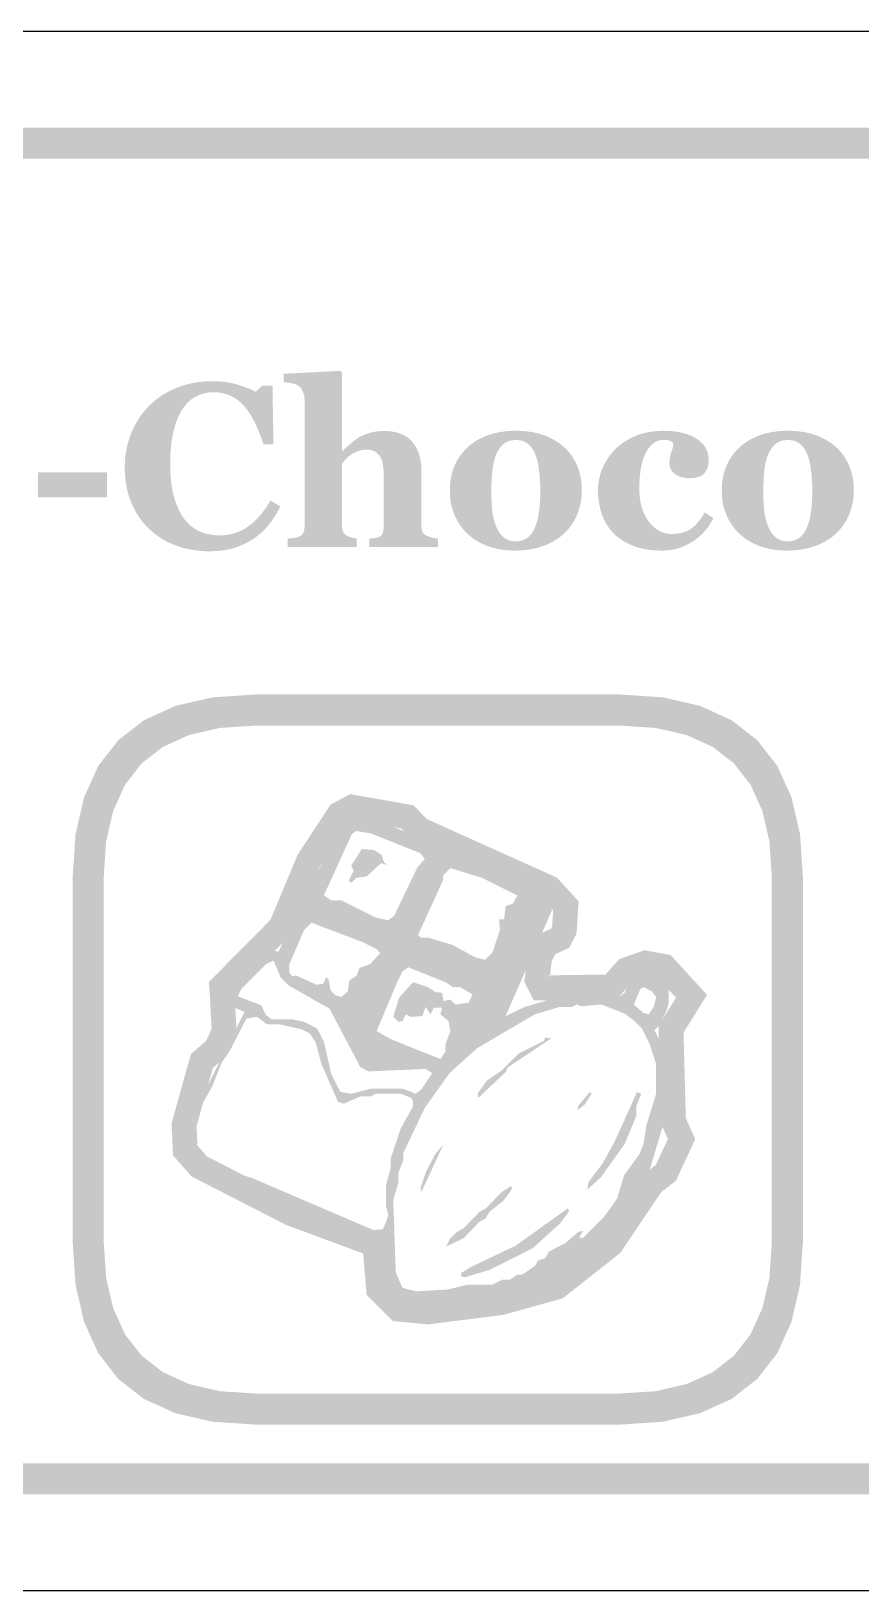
# Model space of a CAD drawing. Header units: millimetres. Extents: x 6 to 294, y 109 to 451.
# Drawn here: x 236.77 to 247.45, y 316.86 to 336.94 of the extents above; entities that cross this region are included whole.
import ezdxf

# ---------------------------------------------------------------- set-up
doc = ezdxf.new("R2010")
doc.units = ezdxf.units.MM
doc.layers.add('CUT', color=1, linetype='Continuous')
doc.layers.add('RASTER', color=7, linetype='Continuous')

msp = doc.modelspace()

# ---------------------------------------------------------------- hatches: boundary and pattern name
at = {"layer": 'RASTER'}
h = msp.add_hatch(color=7, dxfattribs=at)
h.paths.add_polyline_path([(211.2, 333.501), (211.234, 334.016), (211.337, 334.463), (211.509, 334.841), (211.75, 335.151), (212.059, 335.391), (212.438, 335.563), (212.884, 335.666), (213.4, 335.701), (270.6, 335.701), (271.116, 335.666), (271.563, 335.563), (271.941, 335.391), (272.25, 335.151), (272.491, 334.841), (272.663, 334.463), (272.766, 334.016), (272.8, 333.501), (272.8, 320.301), (272.766, 319.785), (272.662, 319.338), (272.491, 318.96), (272.25, 318.651), (271.941, 318.41), (271.563, 318.238), (271.116, 318.135), (270.6, 318.101), (213.4, 318.101), (212.884, 318.135), (212.438, 318.238), (212.059, 318.41), (211.75, 318.651), (211.509, 318.96), (211.337, 319.338), (211.234, 319.785), (211.2, 320.301)])
h.paths.add_polyline_path([(211.6, 333.501), (211.6, 320.301), (211.628, 319.879), (211.712, 319.513), (211.853, 319.204), (212.05, 318.951), (212.303, 318.754), (212.613, 318.613), (212.978, 318.529), (213.4, 318.501), (270.6, 318.501), (271.022, 318.529), (271.388, 318.613), (271.697, 318.754), (271.95, 318.951), (272.147, 319.204), (272.287, 319.513), (272.372, 319.879), (272.4, 320.301), (272.4, 333.501), (272.372, 333.923), (272.287, 334.288), (272.147, 334.598), (271.95, 334.851), (271.697, 335.048), (271.388, 335.188), (271.022, 335.273), (270.6, 335.301), (213.4, 335.301), (212.978, 335.273), (212.613, 335.188), (212.303, 335.048), (212.05, 334.851), (211.853, 334.598), (211.712, 334.288), (211.628, 333.923), (211.6, 333.501)], flags=0)
for points in [[(242.001, 330.301), (241.12, 330.301), (241.12, 330.408), (241.127, 330.408), (241.135, 330.409), (241.143, 330.41), (241.151, 330.411), (241.16, 330.412), (241.169, 330.413), (241.179, 330.414), (241.188, 330.415), (241.198, 330.416), (241.207, 330.418), (241.215, 330.419), (241.223, 330.421), (241.23, 330.423), (241.236, 330.425), (241.242, 330.427), (241.247, 330.43), (241.254, 330.434), (241.261, 330.439), (241.268, 330.444), (241.273, 330.449), (241.278, 330.456), (241.283, 330.462), (241.287, 330.469), (241.29, 330.477), (241.293, 330.485), (241.296, 330.494), (241.298, 330.504), (241.3, 330.515), (241.301, 330.526), (241.302, 330.539), (241.303, 330.553), (241.303, 330.567), (241.303, 331.253), (241.302, 331.289), (241.299, 331.324), (241.295, 331.355), (241.289, 331.385), (241.281, 331.412), (241.271, 331.436), (241.26, 331.459), (241.246, 331.479), (241.231, 331.496), (241.215, 331.511), (241.197, 331.524), (241.178, 331.535), (241.157, 331.543), (241.135, 331.549), (241.111, 331.552), (241.086, 331.553), (241.071, 331.553), (241.057, 331.552), (241.043, 331.551), (241.029, 331.549), (241.016, 331.546), (241.003, 331.543), (240.99, 331.54), (240.977, 331.536), (240.964, 331.531), (240.952, 331.526), (240.939, 331.52), (240.927, 331.514), (240.914, 331.507), (240.902, 331.5), (240.89, 331.493), (240.878, 331.484), (240.868, 331.477), (240.858, 331.47), (240.848, 331.462), (240.84, 331.455), (240.831, 331.447), (240.824, 331.44), (240.816, 331.432), (240.81, 331.424), (240.804, 331.417), (240.798, 331.409), (240.792, 331.402), (240.786, 331.395), (240.781, 331.389), (240.776, 331.382), (240.771, 331.376), (240.767, 331.37), (240.767, 330.584), (240.767, 330.57), (240.767, 330.558), (240.768, 330.546), (240.77, 330.535), (240.772, 330.525), (240.774, 330.515), (240.777, 330.506), (240.78, 330.498), (240.783, 330.49), (240.788, 330.483), (240.793, 330.476), (240.799, 330.469), (240.805, 330.463), (240.813, 330.457), (240.821, 330.451), (240.83, 330.446), (240.835, 330.443), (240.841, 330.439), (240.848, 330.436), (240.855, 330.433), (240.862, 330.43), (240.87, 330.428), (240.879, 330.425), (240.887, 330.422), (240.896, 330.42), (240.905, 330.418), (240.914, 330.416), (240.923, 330.414), (240.931, 330.412), (240.94, 330.41), (240.949, 330.409), (240.957, 330.408), (240.957, 330.301), (240.066, 330.301), (240.066, 330.408), (240.076, 330.408), (240.085, 330.409), (240.095, 330.41), (240.104, 330.411), (240.113, 330.412), (240.122, 330.413), (240.131, 330.414), (240.14, 330.415), (240.149, 330.416), (240.158, 330.418), (240.166, 330.419), (240.174, 330.421), (240.182, 330.423), (240.19, 330.425), (240.197, 330.427), (240.204, 330.43), (240.215, 330.434), (240.226, 330.439), (240.235, 330.445), (240.243, 330.451), (240.251, 330.458), (240.258, 330.465), (240.263, 330.472), (240.268, 330.48), (240.272, 330.489), (240.275, 330.498), (240.278, 330.508), (240.28, 330.519), (240.282, 330.53), (240.284, 330.542), (240.284, 330.554), (240.285, 330.567), (240.285, 332.201), (240.284, 332.213), (240.283, 332.225), (240.282, 332.237), (240.279, 332.249), (240.276, 332.262), (240.272, 332.274), (240.268, 332.287), (240.263, 332.3), (240.257, 332.313), (240.251, 332.325), (240.244, 332.336), (240.236, 332.346), (240.228, 332.356), (240.22, 332.365), (240.211, 332.372), (240.201, 332.379), (240.193, 332.384), (240.185, 332.388), (240.175, 332.393), (240.165, 332.396), (240.154, 332.4), (240.142, 332.403), (240.13, 332.407), (240.116, 332.409), (240.102, 332.412), (240.089, 332.414), (240.076, 332.417), (240.063, 332.418), (240.051, 332.42), (240.039, 332.421), (240.028, 332.422), (240.017, 332.423), (240.017, 332.53), (240.745, 332.568), (240.767, 332.545), (240.767, 331.537), (240.772, 331.537), (240.786, 331.549), (240.8, 331.561), (240.813, 331.573), (240.825, 331.585), (240.838, 331.596), (240.85, 331.606), (240.861, 331.617), (240.873, 331.627), (240.884, 331.637), (240.896, 331.647), (240.909, 331.658), (240.922, 331.668), (240.936, 331.678), (240.951, 331.688), (240.966, 331.698), (240.982, 331.709), (240.996, 331.717), (241.011, 331.725), (241.027, 331.733), (241.044, 331.741), (241.063, 331.748), (241.082, 331.755), (241.102, 331.762), (241.123, 331.769), (241.145, 331.774), (241.168, 331.779), (241.191, 331.784), (241.214, 331.787), (241.238, 331.79), (241.262, 331.792), (241.286, 331.793), (241.312, 331.793), (241.369, 331.791), (241.423, 331.785), (241.473, 331.774), (241.519, 331.759), (241.562, 331.74), (241.601, 331.717), (241.637, 331.689), (241.668, 331.657), (241.696, 331.622), (241.72, 331.584), (241.741, 331.543), (241.758, 331.499), (241.771, 331.453), (241.78, 331.404), (241.786, 331.353), (241.788, 331.298), (241.788, 330.581), (241.788, 330.567), (241.789, 330.555), (241.79, 330.543), (241.792, 330.532), (241.794, 330.521), (241.797, 330.512), (241.8, 330.503), (241.804, 330.494), (241.808, 330.486), (241.814, 330.479), (241.82, 330.472), (241.827, 330.465), (241.835, 330.459), (241.844, 330.453), (241.853, 330.448), (241.864, 330.443), (241.87, 330.44), (241.877, 330.437), (241.884, 330.435), (241.892, 330.432), (241.899, 330.429), (241.907, 330.427), (241.914, 330.425), (241.922, 330.422), (241.931, 330.42), (241.939, 330.418), (241.949, 330.416), (241.958, 330.414), (241.968, 330.413), (241.979, 330.411), (241.99, 330.409), (242.001, 330.408)], [(239.057, 330.245), (239, 330.246), (238.945, 330.25), (238.89, 330.256), (238.836, 330.264), (238.783, 330.274), (238.731, 330.287), (238.68, 330.302), (238.629, 330.319), (238.58, 330.339), (238.533, 330.36), (238.487, 330.384), (238.443, 330.41), (238.4, 330.438), (238.359, 330.468), (238.32, 330.5), (238.282, 330.534), (238.247, 330.569), (238.214, 330.607), (238.182, 330.646), (238.153, 330.688), (238.125, 330.731), (238.099, 330.777), (238.076, 330.825), (238.054, 330.874), (238.034, 330.926), (238.017, 330.978), (238.003, 331.032), (237.991, 331.087), (237.982, 331.144), (237.975, 331.201), (237.972, 331.26), (237.97, 331.32), (237.972, 331.38), (237.975, 331.439), (237.982, 331.497), (237.991, 331.553), (238.003, 331.608), (238.018, 331.663), (238.035, 331.716), (238.054, 331.768), (238.077, 331.818), (238.101, 331.867), (238.127, 331.914), (238.156, 331.96), (238.186, 332.004), (238.219, 332.046), (238.254, 332.086), (238.291, 332.125), (238.329, 332.16), (238.369, 332.194), (238.412, 332.226), (238.455, 332.256), (238.501, 332.283), (238.549, 332.309), (238.598, 332.332), (238.65, 332.354), (238.703, 332.373), (238.756, 332.389), (238.811, 332.403), (238.867, 332.415), (238.923, 332.424), (238.981, 332.43), (239.039, 332.434), (239.098, 332.435), (239.141, 332.434), (239.183, 332.432), (239.223, 332.429), (239.263, 332.425), (239.302, 332.419), (239.34, 332.412), (239.377, 332.403), (239.413, 332.393), (239.448, 332.383), (239.481, 332.372), (239.513, 332.36), (239.544, 332.349), (239.574, 332.337), (239.602, 332.325), (239.628, 332.312), (239.653, 332.299), (239.744, 332.379), (239.872, 332.379), (239.885, 331.621), (239.756, 331.621), (239.728, 331.705), (239.698, 331.783), (239.667, 331.855), (239.635, 331.922), (239.601, 331.982), (239.566, 332.038), (239.53, 332.087), (239.492, 332.13), (239.453, 332.168), (239.411, 332.202), (239.367, 332.229), (239.322, 332.252), (239.274, 332.27), (239.224, 332.283), (239.171, 332.29), (239.117, 332.293), (239.05, 332.289), (238.988, 332.278), (238.929, 332.259), (238.875, 332.232), (238.824, 332.198), (238.778, 332.157), (238.736, 332.107), (238.698, 332.051), (238.665, 331.987), (238.635, 331.917), (238.611, 331.841), (238.591, 331.759), (238.575, 331.671), (238.564, 331.577), (238.557, 331.477), (238.555, 331.37), (238.555, 331.309), (238.558, 331.251), (238.562, 331.195), (238.567, 331.141), (238.574, 331.089), (238.582, 331.04), (238.592, 330.992), (238.604, 330.948), (238.616, 330.905), (238.63, 330.864), (238.645, 330.826), (238.66, 330.79), (238.677, 330.755), (238.694, 330.723), (238.713, 330.693), (238.732, 330.666), (238.754, 330.639), (238.776, 330.614), (238.8, 330.59), (238.825, 330.569), (238.85, 330.55), (238.877, 330.532), (238.904, 330.516), (238.933, 330.502), (238.962, 330.49), (238.992, 330.479), (239.023, 330.471), (239.055, 330.463), (239.087, 330.458), (239.12, 330.453), (239.154, 330.451), (239.189, 330.45), (239.24, 330.452), (239.289, 330.457), (239.336, 330.466), (239.383, 330.478), (239.428, 330.494), (239.471, 330.513), (239.514, 330.535), (239.554, 330.562), (239.594, 330.591), (239.633, 330.624), (239.671, 330.661), (239.708, 330.701), (239.744, 330.745), (239.779, 330.793), (239.813, 330.844), (239.847, 330.898), (239.973, 330.822), (239.957, 330.79), (239.94, 330.76), (239.923, 330.729), (239.905, 330.7), (239.887, 330.672), (239.868, 330.644), (239.849, 330.617), (239.829, 330.592), (239.809, 330.567), (239.787, 330.542), (239.765, 330.519), (239.742, 330.497), (239.719, 330.475), (239.694, 330.455), (239.669, 330.435), (239.643, 330.417), (239.614, 330.397), (239.584, 330.378), (239.553, 330.361), (239.521, 330.345), (239.489, 330.33), (239.456, 330.315), (239.422, 330.302), (239.387, 330.291), (239.352, 330.28), (239.314, 330.271), (239.275, 330.263), (239.235, 330.256), (239.193, 330.252), (239.149, 330.248), (239.104, 330.246), (239.057, 330.245)], [(244.88, 330.254), (244.83, 330.255), (244.781, 330.258), (244.734, 330.262), (244.688, 330.269), (244.644, 330.277), (244.601, 330.287), (244.56, 330.299), (244.52, 330.313), (244.482, 330.329), (244.446, 330.346), (244.411, 330.364), (244.378, 330.383), (244.347, 330.404), (244.317, 330.427), (244.289, 330.45), (244.263, 330.475), (244.239, 330.502), (244.216, 330.529), (244.195, 330.558), (244.175, 330.589), (244.157, 330.62), (244.14, 330.653), (244.126, 330.686), (244.112, 330.721), (244.101, 330.757), (244.091, 330.794), (244.082, 330.831), (244.075, 330.87), (244.07, 330.909), (244.066, 330.948), (244.063, 330.989), (244.063, 331.03), (244.063, 331.068), (244.066, 331.106), (244.071, 331.142), (244.078, 331.179), (244.086, 331.215), (244.097, 331.251), (244.109, 331.286), (244.123, 331.32), (244.139, 331.354), (244.156, 331.387), (244.175, 331.419), (244.195, 331.45), (244.216, 331.479), (244.239, 331.508), (244.263, 331.535), (244.288, 331.562), (244.316, 331.588), (244.345, 331.613), (244.376, 331.636), (244.408, 331.658), (244.442, 331.679), (244.478, 331.698), (244.515, 331.716), (244.554, 331.733), (244.594, 331.748), (244.635, 331.761), (244.678, 331.772), (244.721, 331.78), (244.765, 331.787), (244.811, 331.792), (244.857, 331.795), (244.905, 331.796), (244.97, 331.795), (245.033, 331.79), (245.091, 331.782), (245.146, 331.771), (245.198, 331.757), (245.246, 331.739), (245.29, 331.718), (245.331, 331.695), (245.368, 331.668), (245.4, 331.639), (245.427, 331.608), (245.449, 331.575), (245.466, 331.54), (245.478, 331.502), (245.485, 331.462), (245.488, 331.42), (245.487, 331.394), (245.484, 331.37), (245.48, 331.347), (245.474, 331.325), (245.466, 331.304), (245.456, 331.285), (245.445, 331.267), (245.432, 331.25), (245.417, 331.235), (245.399, 331.222), (245.379, 331.211), (245.356, 331.202), (245.331, 331.195), (245.303, 331.19), (245.273, 331.187), (245.24, 331.186), (245.213, 331.186), (245.188, 331.189), (245.163, 331.193), (245.139, 331.199), (245.117, 331.206), (245.096, 331.215), (245.075, 331.226), (245.056, 331.238), (245.039, 331.252), (245.024, 331.267), (245.011, 331.282), (245.001, 331.299), (244.993, 331.317), (244.987, 331.336), (244.984, 331.355), (244.982, 331.376), (244.983, 331.394), (244.984, 331.412), (244.986, 331.43), (244.988, 331.447), (244.992, 331.465), (244.996, 331.483), (245, 331.5), (245.006, 331.518), (245.011, 331.535), (245.016, 331.551), (245.021, 331.566), (245.025, 331.58), (245.028, 331.593), (245.03, 331.605), (245.032, 331.615), (245.034, 331.625), (245.03, 331.631), (245.025, 331.637), (245.02, 331.643), (245.015, 331.648), (245.01, 331.653), (245.005, 331.658), (244.999, 331.662), (244.993, 331.665), (244.986, 331.669), (244.978, 331.671), (244.97, 331.674), (244.961, 331.676), (244.951, 331.677), (244.94, 331.678), (244.928, 331.679), (244.915, 331.679), (244.899, 331.679), (244.883, 331.677), (244.867, 331.675), (244.852, 331.672), (244.837, 331.667), (244.823, 331.662), (244.809, 331.656), (244.795, 331.648), (244.781, 331.64), (244.768, 331.63), (244.755, 331.619), (244.743, 331.606), (244.73, 331.592), (244.718, 331.576), (244.706, 331.559), (244.694, 331.54), (244.683, 331.521), (244.672, 331.5), (244.662, 331.478), (244.653, 331.454), (244.644, 331.429), (244.636, 331.402), (244.628, 331.374), (244.621, 331.344), (244.615, 331.312), (244.609, 331.279), (244.605, 331.244), (244.601, 331.208), (244.598, 331.17), (244.596, 331.131), (244.595, 331.09), (244.594, 331.048), (244.596, 330.984), (244.602, 330.924), (244.611, 330.867), (244.625, 330.812), (244.642, 330.761), (244.663, 330.714), (244.688, 330.669), (244.717, 330.627), (244.748, 330.59), (244.781, 330.558), (244.815, 330.53), (244.851, 330.508), (244.888, 330.49), (244.927, 330.478), (244.967, 330.47), (245.009, 330.468), (245.048, 330.469), (245.086, 330.472), (245.121, 330.478), (245.155, 330.486), (245.186, 330.496), (245.215, 330.509), (245.242, 330.523), (245.267, 330.54), (245.291, 330.559), (245.314, 330.58), (245.336, 330.603), (245.358, 330.628), (245.379, 330.655), (245.399, 330.683), (245.419, 330.714), (245.438, 330.746), (245.548, 330.67), (245.536, 330.648), (245.524, 330.626), (245.511, 330.605), (245.498, 330.584), (245.484, 330.564), (245.47, 330.545), (245.455, 330.525), (245.439, 330.507), (245.423, 330.488), (245.406, 330.471), (245.389, 330.453), (245.37, 330.437), (245.351, 330.421), (245.331, 330.405), (245.31, 330.39), (245.289, 330.376), (245.265, 330.361), (245.242, 330.347), (245.219, 330.335), (245.196, 330.323), (245.172, 330.312), (245.148, 330.302), (245.125, 330.293), (245.101, 330.285), (245.077, 330.277), (245.052, 330.271), (245.025, 330.266), (244.998, 330.262), (244.97, 330.258), (244.941, 330.256), (244.911, 330.254), (244.88, 330.254)], [(237.742, 330.938), (236.854, 330.938), (236.854, 331.262), (237.742, 331.262)]]:
    msp.add_hatch(color=7, dxfattribs=at).paths.add_polyline_path(points)
h = msp.add_hatch(color=7, dxfattribs=at)
h.paths.add_polyline_path([(243.632, 331.581), (243.658, 331.555), (243.683, 331.528), (243.706, 331.5), (243.727, 331.47), (243.747, 331.439), (243.766, 331.407), (243.782, 331.374), (243.797, 331.339), (243.811, 331.304), (243.822, 331.268), (243.832, 331.231), (243.84, 331.193), (243.846, 331.154), (243.851, 331.115), (243.854, 331.075), (243.854, 331.035), (243.854, 330.994), (243.851, 330.955), (243.847, 330.915), (243.84, 330.877), (243.832, 330.839), (243.823, 330.801), (243.811, 330.764), (243.798, 330.728), (243.783, 330.692), (243.767, 330.658), (243.748, 330.625), (243.729, 330.594), (243.707, 330.564), (243.684, 330.535), (243.66, 330.507), (243.633, 330.481), (243.604, 330.454), (243.573, 330.429), (243.54, 330.406), (243.506, 330.384), (243.471, 330.364), (243.435, 330.345), (243.397, 330.328), (243.357, 330.313), (243.316, 330.299), (243.274, 330.287), (243.23, 330.277), (243.185, 330.269), (243.139, 330.262), (243.091, 330.258), (243.041, 330.255), (242.99, 330.254), (242.946, 330.255), (242.903, 330.257), (242.86, 330.261), (242.819, 330.267), (242.778, 330.274), (242.738, 330.283), (242.699, 330.293), (242.661, 330.305), (242.624, 330.319), (242.588, 330.334), (242.554, 330.351), (242.52, 330.369), (242.487, 330.389), (242.456, 330.411), (242.425, 330.434), (242.396, 330.459), (242.368, 330.484), (242.343, 330.511), (242.319, 330.539), (242.296, 330.569), (242.275, 330.6), (242.255, 330.632), (242.237, 330.666), (242.22, 330.701), (242.205, 330.738), (242.192, 330.776), (242.18, 330.814), (242.171, 330.854), (242.164, 330.895), (242.159, 330.937), (242.156, 330.98), (242.155, 331.024), (242.156, 331.068), (242.159, 331.11), (242.163, 331.151), (242.169, 331.191), (242.177, 331.229), (242.187, 331.266), (242.198, 331.302), (242.212, 331.337), (242.227, 331.371), (242.243, 331.404), (242.262, 331.436), (242.282, 331.467), (242.304, 331.497), (242.328, 331.526), (242.354, 331.554), (242.381, 331.581), (242.409, 331.606), (242.438, 331.629), (242.469, 331.651), (242.502, 331.672), (242.536, 331.691), (242.572, 331.709), (242.609, 331.725), (242.648, 331.74), (242.689, 331.753), (242.73, 331.765), (242.773, 331.774), (242.816, 331.782), (242.861, 331.788), (242.908, 331.793), (242.955, 331.796), (243.003, 331.796), (243.054, 331.796), (243.103, 331.793), (243.15, 331.788), (243.196, 331.782), (243.241, 331.774), (243.283, 331.765), (243.325, 331.753), (243.365, 331.74), (243.403, 331.725), (243.44, 331.709), (243.475, 331.691), (243.509, 331.672), (243.542, 331.651), (243.573, 331.629), (243.603, 331.606), (243.632, 331.581)])
h.paths.add_polyline_path([(243.257, 330.566), (243.265, 330.587), (243.272, 330.609), (243.279, 330.632), (243.285, 330.657), (243.291, 330.682), (243.296, 330.709), (243.3, 330.736), (243.304, 330.765), (243.308, 330.795), (243.311, 330.826), (243.314, 330.858), (243.316, 330.892), (243.318, 330.927), (243.319, 330.962), (243.32, 330.999), (243.32, 331.038), (243.32, 331.064), (243.319, 331.091), (243.318, 331.119), (243.316, 331.147), (243.314, 331.177), (243.312, 331.208), (243.309, 331.239), (243.305, 331.272), (243.301, 331.304), (243.297, 331.334), (243.292, 331.363), (243.287, 331.39), (243.281, 331.415), (243.275, 331.438), (243.268, 331.46), (243.261, 331.48), (243.252, 331.502), (243.242, 331.524), (243.231, 331.544), (243.219, 331.562), (243.207, 331.58), (243.193, 331.596), (243.179, 331.611), (243.164, 331.625), (243.148, 331.637), (243.131, 331.648), (243.112, 331.657), (243.093, 331.665), (243.073, 331.67), (243.052, 331.674), (243.03, 331.677), (243.006, 331.678), (242.981, 331.677), (242.957, 331.674), (242.934, 331.67), (242.913, 331.663), (242.893, 331.655), (242.874, 331.646), (242.856, 331.634), (242.84, 331.621), (242.825, 331.606), (242.811, 331.59), (242.797, 331.573), (242.785, 331.555), (242.773, 331.536), (242.763, 331.516), (242.753, 331.495), (242.744, 331.473), (242.737, 331.451), (242.73, 331.429), (242.724, 331.406), (242.718, 331.382), (242.713, 331.357), (242.709, 331.331), (242.705, 331.305), (242.702, 331.277), (242.699, 331.249), (242.697, 331.22), (242.695, 331.192), (242.693, 331.163), (242.692, 331.133), (242.691, 331.104), (242.69, 331.074), (242.69, 331.043), (242.69, 331.004), (242.691, 330.967), (242.691, 330.931), (242.693, 330.898), (242.694, 330.865), (242.696, 330.835), (242.698, 330.806), (242.7, 330.779), (242.703, 330.753), (242.707, 330.727), (242.712, 330.7), (242.718, 330.674), (242.724, 330.648), (242.732, 330.622), (242.741, 330.595), (242.75, 330.569), (242.759, 330.547), (242.769, 330.526), (242.779, 330.506), (242.791, 330.488), (242.804, 330.47), (242.817, 330.454), (242.831, 330.439), (242.847, 330.425), (242.863, 330.413), (242.88, 330.402), (242.899, 330.393), (242.918, 330.386), (242.939, 330.38), (242.96, 330.376), (242.983, 330.373), (243.006, 330.373), (243.028, 330.373), (243.049, 330.376), (243.069, 330.379), (243.088, 330.385), (243.106, 330.392), (243.124, 330.4), (243.141, 330.41), (243.157, 330.422), (243.173, 330.435), (243.187, 330.449), (243.201, 330.465), (243.214, 330.482), (243.226, 330.501), (243.237, 330.521), (243.247, 330.543), (243.257, 330.566)], flags=0)
h = msp.add_hatch(color=7, dxfattribs=at)
h.paths.add_polyline_path([(247.133, 331.581), (247.159, 331.555), (247.184, 331.528), (247.207, 331.5), (247.228, 331.47), (247.248, 331.439), (247.267, 331.407), (247.283, 331.374), (247.298, 331.339), (247.312, 331.304), (247.323, 331.268), (247.333, 331.231), (247.341, 331.193), (247.347, 331.154), (247.352, 331.115), (247.355, 331.075), (247.355, 331.035), (247.355, 330.994), (247.352, 330.955), (247.348, 330.915), (247.341, 330.877), (247.333, 330.839), (247.324, 330.801), (247.312, 330.764), (247.299, 330.728), (247.284, 330.692), (247.268, 330.658), (247.249, 330.625), (247.23, 330.594), (247.208, 330.564), (247.185, 330.535), (247.161, 330.507), (247.134, 330.481), (247.105, 330.454), (247.074, 330.429), (247.041, 330.406), (247.007, 330.384), (246.972, 330.364), (246.936, 330.345), (246.898, 330.328), (246.858, 330.313), (246.817, 330.299), (246.775, 330.287), (246.731, 330.277), (246.686, 330.269), (246.64, 330.262), (246.592, 330.258), (246.542, 330.255), (246.491, 330.254), (246.447, 330.255), (246.404, 330.257), (246.361, 330.261), (246.32, 330.267), (246.279, 330.274), (246.239, 330.283), (246.2, 330.293), (246.162, 330.305), (246.125, 330.319), (246.089, 330.334), (246.055, 330.351), (246.021, 330.369), (245.988, 330.389), (245.956, 330.411), (245.926, 330.434), (245.896, 330.459), (245.869, 330.484), (245.844, 330.511), (245.82, 330.539), (245.797, 330.569), (245.776, 330.6), (245.756, 330.632), (245.738, 330.666), (245.721, 330.701), (245.706, 330.738), (245.693, 330.776), (245.681, 330.814), (245.672, 330.854), (245.665, 330.895), (245.66, 330.937), (245.657, 330.98), (245.656, 331.024), (245.657, 331.068), (245.66, 331.11), (245.664, 331.151), (245.67, 331.191), (245.678, 331.229), (245.688, 331.266), (245.699, 331.302), (245.713, 331.337), (245.728, 331.371), (245.744, 331.404), (245.763, 331.436), (245.783, 331.467), (245.805, 331.497), (245.829, 331.526), (245.855, 331.554), (245.882, 331.581), (245.91, 331.606), (245.939, 331.629), (245.97, 331.651), (246.003, 331.672), (246.037, 331.691), (246.073, 331.709), (246.11, 331.725), (246.149, 331.74), (246.189, 331.753), (246.231, 331.765), (246.274, 331.774), (246.317, 331.782), (246.362, 331.788), (246.409, 331.793), (246.456, 331.796), (246.504, 331.796), (246.555, 331.796), (246.604, 331.793), (246.651, 331.788), (246.697, 331.782), (246.742, 331.774), (246.784, 331.765), (246.826, 331.753), (246.865, 331.74), (246.904, 331.725), (246.941, 331.709), (246.976, 331.691), (247.01, 331.672), (247.043, 331.651), (247.074, 331.629), (247.104, 331.606), (247.133, 331.581)])
h.paths.add_polyline_path([(246.758, 330.566), (246.766, 330.587), (246.773, 330.609), (246.78, 330.632), (246.786, 330.657), (246.792, 330.682), (246.797, 330.709), (246.801, 330.736), (246.805, 330.765), (246.809, 330.795), (246.812, 330.826), (246.815, 330.858), (246.817, 330.892), (246.819, 330.927), (246.82, 330.962), (246.821, 330.999), (246.821, 331.038), (246.821, 331.064), (246.82, 331.091), (246.819, 331.119), (246.817, 331.147), (246.815, 331.177), (246.813, 331.208), (246.81, 331.239), (246.806, 331.272), (246.802, 331.304), (246.798, 331.334), (246.793, 331.363), (246.788, 331.39), (246.782, 331.415), (246.776, 331.438), (246.769, 331.46), (246.762, 331.48), (246.753, 331.502), (246.743, 331.524), (246.732, 331.544), (246.72, 331.562), (246.708, 331.58), (246.694, 331.596), (246.68, 331.611), (246.665, 331.625), (246.649, 331.637), (246.632, 331.648), (246.613, 331.657), (246.594, 331.665), (246.574, 331.67), (246.553, 331.674), (246.531, 331.677), (246.507, 331.678), (246.482, 331.677), (246.458, 331.674), (246.435, 331.67), (246.414, 331.663), (246.394, 331.655), (246.375, 331.646), (246.357, 331.634), (246.341, 331.621), (246.326, 331.606), (246.312, 331.59), (246.298, 331.573), (246.286, 331.555), (246.274, 331.536), (246.264, 331.516), (246.254, 331.495), (246.245, 331.473), (246.238, 331.451), (246.231, 331.429), (246.225, 331.406), (246.219, 331.382), (246.214, 331.357), (246.21, 331.331), (246.206, 331.305), (246.203, 331.277), (246.2, 331.249), (246.198, 331.22), (246.195, 331.192), (246.194, 331.163), (246.193, 331.133), (246.192, 331.104), (246.191, 331.074), (246.191, 331.043), (246.191, 331.004), (246.192, 330.967), (246.192, 330.931), (246.193, 330.898), (246.195, 330.865), (246.197, 330.835), (246.199, 330.806), (246.201, 330.779), (246.204, 330.753), (246.208, 330.727), (246.213, 330.7), (246.219, 330.674), (246.225, 330.648), (246.233, 330.622), (246.242, 330.595), (246.251, 330.569), (246.26, 330.547), (246.27, 330.526), (246.28, 330.506), (246.292, 330.488), (246.305, 330.47), (246.318, 330.454), (246.332, 330.439), (246.348, 330.425), (246.364, 330.413), (246.381, 330.402), (246.4, 330.393), (246.419, 330.386), (246.44, 330.38), (246.461, 330.376), (246.484, 330.373), (246.507, 330.373), (246.529, 330.373), (246.55, 330.376), (246.57, 330.379), (246.589, 330.385), (246.607, 330.392), (246.625, 330.4), (246.642, 330.41), (246.658, 330.422), (246.674, 330.435), (246.688, 330.449), (246.702, 330.465), (246.715, 330.482), (246.727, 330.501), (246.738, 330.521), (246.748, 330.543), (246.758, 330.566)], flags=0)
h = msp.add_hatch(color=7, dxfattribs=at)
h.paths.add_polyline_path([(237.3, 326.051), (237.337, 326.602), (237.447, 327.079), (237.63, 327.483), (237.888, 327.813), (238.218, 328.07), (238.622, 328.254), (239.099, 328.364), (239.65, 328.401), (244.35, 328.401), (244.901, 328.364), (245.378, 328.254), (245.782, 328.07), (246.112, 327.813), (246.37, 327.483), (246.553, 327.079), (246.663, 326.602), (246.7, 326.051), (246.7, 321.351), (246.663, 320.8), (246.553, 320.323), (246.37, 319.919), (246.112, 319.588), (245.782, 319.331), (245.378, 319.148), (244.901, 319.038), (244.35, 319.001), (239.65, 319.001), (239.099, 319.038), (238.622, 319.148), (238.218, 319.331), (237.888, 319.588), (237.63, 319.919), (237.447, 320.323), (237.337, 320.8), (237.3, 321.351)])
h.paths.add_polyline_path([(237.7, 326.051), (237.7, 321.351), (237.73, 320.894), (237.822, 320.498), (237.974, 320.163), (238.188, 319.888), (238.462, 319.675), (238.797, 319.523), (239.193, 319.431), (239.65, 319.401), (244.35, 319.401), (244.807, 319.431), (245.203, 319.523), (245.538, 319.675), (245.813, 319.888), (246.026, 320.163), (246.178, 320.498), (246.27, 320.894), (246.3, 321.351), (246.3, 326.051), (246.27, 326.508), (246.178, 326.904), (246.026, 327.239), (245.813, 327.513), (245.538, 327.727), (245.203, 327.879), (244.807, 327.97), (244.35, 328.001), (239.65, 328.001), (239.193, 327.97), (238.797, 327.879), (238.462, 327.727), (238.187, 327.513), (237.974, 327.239), (237.822, 326.904), (237.73, 326.508), (237.7, 326.051)], flags=0)
h = msp.add_hatch(color=7, dxfattribs=at)
h.paths.add_polyline_path([(240.87, 327.118), (241.688, 326.975), (241.86, 326.797), (243.534, 326.043), (243.813, 325.738), (243.787, 325.324), (243.692, 325.14), (243.515, 325.059), (243.466, 324.968), (243.443, 324.76), (243.43, 324.785), (244.16, 324.796), (244.335, 324.994), (244.66, 325.108), (244.998, 325.046), (245.467, 324.534), (245.163, 324.047), (245.193, 322.946), (245.315, 322.676), (245.064, 322.14), (244.875, 321.992), (244.348, 321.21), (243.608, 320.626), (242.841, 320.413), (241.877, 320.291), (241.422, 320.333), (241.084, 320.671), (241.041, 321.189), (241.029, 321.208), (240.044, 321.573), (238.828, 322.197), (238.592, 322.467), (238.572, 322.877), (238.822, 323.772), (239.02, 323.943), (239.089, 324.095), (239.055, 324.702), (239.846, 325.5), (240.197, 326.34), (240.62, 326.983)])
h.paths.add_polyline_path([(240.924, 326.784), (240.843, 326.74), (240.481, 326.189), (240.117, 325.319), (239.382, 324.578), (239.412, 324.035), (239.283, 323.747), (239.104, 323.593), (238.894, 322.841), (238.906, 322.594), (239.028, 322.454), (240.174, 321.866), (241.238, 321.472), (241.353, 321.298), (241.394, 320.814), (241.567, 320.641), (241.871, 320.613), (242.778, 320.728), (243.46, 320.917), (244.111, 321.431), (244.638, 322.213), (244.806, 322.345), (244.963, 322.678), (244.875, 322.873), (244.841, 324.135), (245.067, 324.497), (244.834, 324.751), (244.686, 324.778), (244.52, 324.72), (244.306, 324.478), (243.236, 324.463), (243.114, 324.699), (243.155, 325.065), (243.284, 325.306), (243.459, 325.385), (243.472, 325.411), (243.485, 325.622), (243.342, 325.778), (241.672, 326.53), (241.53, 326.678), (240.924, 326.784)], flags=0)
h = msp.add_hatch(color=7, dxfattribs=at)
h.paths.add_polyline_path([(240.894, 326.858), (241.012, 326.868), (241.332, 326.74), (243.055, 326.006), (243.384, 325.824), (243.47, 325.623), (242.873, 324.26), (243.119, 324.378), (243.661, 324.538), (244.076, 324.57), (244.332, 324.506), (244.405, 324.56), (244.482, 324.739), (244.555, 324.793), (244.747, 324.793), (244.916, 324.707), (244.97, 324.602), (244.97, 324.41), (244.938, 324.314), (244.852, 324.145), (244.788, 324.081), (244.938, 323.772), (244.97, 323.612), (244.97, 323.261), (244.938, 323.197), (244.906, 322.878), (244.715, 322.24), (244.565, 321.943), (244.246, 321.496), (243.894, 321.145), (243.607, 320.953), (243.247, 320.771), (242.927, 320.676), (242.608, 320.644), (242.544, 320.612), (242.353, 320.612), (242.034, 320.548), (241.587, 320.548), (241.418, 320.634), (241.3, 320.835), (241.3, 321.346), (241.277, 321.387), (240.374, 321.761), (239.458, 322.185), (239.512, 322.208), (239.608, 322.176), (241.172, 321.506), (241.29, 321.515), (241.332, 321.601), (241.363, 321.697), (241.332, 321.825), (241.332, 322.08), (241.395, 322.304), (241.395, 322.431), (241.523, 322.814), (241.683, 323.101), (241.683, 323.165), (241.66, 323.207), (241.523, 323.261), (241.204, 323.261), (241.14, 323.229), (241.012, 323.229), (240.789, 323.133), (240.715, 323.156), (240.502, 323.644), (240.428, 323.922), (240.352, 324.037), (240.246, 324.091), (239.959, 324.155), (239.799, 324.155), (239.672, 324.25), (239.535, 324.228), (239.33, 323.826), (239.215, 323.654), (239.097, 323.357), (238.97, 323.133), (238.906, 322.974), (238.906, 322.878), (238.842, 322.75), (238.842, 322.655), (238.896, 322.549), (238.992, 322.454), (239.439, 322.217), (239.321, 322.24), (238.96, 322.422), (238.864, 322.517), (238.81, 322.623), (238.81, 322.814), (238.906, 323.101), (239.512, 324.314), (239.311, 324.4), (239.289, 324.57), (239.426, 324.752), (239.49, 324.784), (239.694, 324.994), (239.873, 325.103), (239.949, 325.09), (240.747, 326.718), (240.811, 326.813)])
h.paths.add_polyline_path([(240.948, 326.644), (240.894, 326.603), (240.534, 325.814), (240.629, 325.751), (240.757, 325.751), (241.204, 325.527), (241.363, 325.495), (241.437, 325.55), (241.737, 326.175), (241.833, 326.284), (241.778, 326.357), (241.14, 326.612)], flags=0)
h.paths.add_polyline_path([(241.022, 326.411), (241.181, 326.399), (241.277, 326.335), (241.309, 326.239), (241.354, 326.207), (241.268, 326.229), (241.086, 326.06), (240.948, 326.038), (240.885, 325.974), (240.853, 326.006), (240.917, 326.134), (240.885, 326.197)], flags=0)
h.paths.add_polyline_path([(242.161, 326.166), (242.066, 326.07), (242.066, 326.006), (241.746, 325.304), (241.778, 325.272), (241.874, 325.272), (242.193, 325.176), (242.481, 325.017), (242.608, 324.985), (242.704, 325.08), (242.8, 325.368), (242.79, 325.505), (242.854, 325.505), (242.873, 325.677), (242.969, 325.709), (243.023, 325.814), (242.576, 326.038)], flags=0)
h.paths.add_polyline_path([(240.374, 325.463), (240.278, 325.368), (240.087, 324.921), (240.087, 324.825), (240.128, 324.771), (240.173, 324.784), (240.438, 324.665), (240.524, 324.675), (240.565, 324.761), (240.597, 324.729), (240.62, 324.592), (240.684, 324.528), (240.757, 324.506), (240.843, 324.579), (240.862, 324.72), (240.958, 324.784), (240.99, 324.879), (241.13, 324.93), (241.258, 325.071), (241.213, 325.122), (241.044, 325.208)], flags=0)
h.paths.add_polyline_path([(239.886, 324.975), (239.79, 324.93), (239.471, 324.611), (239.426, 324.515), (239.726, 324.4), (239.79, 324.273), (239.863, 324.219), (240.119, 324.219), (240.278, 324.187), (240.447, 324.1), (240.534, 323.931), (240.629, 323.516), (240.747, 323.283), (240.885, 323.261), (241.14, 323.325), (241.555, 323.325), (241.715, 323.261), (241.788, 323.315), (241.928, 323.526), (241.842, 323.58), (241.108, 323.548), (241.003, 323.603), (240.607, 324.356), (240.077, 324.656), (239.981, 324.752)], flags=0)
h.paths.add_polyline_path([(241.619, 324.889), (241.545, 324.835), (241.491, 324.729), (241.213, 324.069), (241.395, 323.963), (242.034, 323.708), (242.098, 323.804), (242.098, 323.899), (242.161, 324.059), (242.139, 324.196), (242.034, 324.282), (242.056, 324.369), (241.948, 324.369), (241.906, 324.282), (241.842, 324.378), (241.801, 324.26), (241.651, 324.25), (241.587, 324.282), (241.545, 324.196), (241.491, 324.187), (241.427, 324.25), (241.501, 324.496), (241.683, 324.697), (241.874, 324.633), (241.97, 324.57), (242.056, 324.56), (242.075, 324.452), (242.161, 324.474), (242.225, 324.41), (242.394, 324.432), (242.449, 324.538), (242.289, 324.633), (242.193, 324.633), (242.098, 324.697)], flags=0)
h.paths.add_polyline_path([(244.651, 324.633), (244.609, 324.611), (244.523, 324.41), (244.641, 324.305), (244.715, 324.282), (244.779, 324.378), (244.811, 324.506), (244.756, 324.579)], flags=0)
h.paths.add_polyline_path([(243.789, 324.41), (243.725, 324.378), (243.566, 324.378), (243.247, 324.282), (242.503, 323.845), (242.152, 323.526), (241.833, 323.079), (241.555, 322.495), (241.555, 322.399), (241.491, 322.24), (241.491, 322.112), (241.427, 321.889), (241.459, 320.963), (241.545, 320.762), (241.724, 320.717), (242.129, 320.74), (242.385, 320.803), (242.704, 320.803), (242.832, 320.867), (242.927, 320.867), (243.023, 320.931), (243.087, 320.931), (243.256, 321.049), (243.288, 321.113), (243.384, 321.145), (243.428, 321.228), (243.639, 321.336), (243.811, 321.483), (243.875, 321.496), (243.821, 321.41), (243.863, 321.4), (244.15, 321.688), (244.309, 321.911), (244.396, 322.208), (244.597, 322.485), (244.651, 322.623), (244.683, 322.846), (244.811, 323.261), (244.811, 323.644), (244.724, 323.909), (244.629, 324.1), (244.533, 324.196), (244.405, 324.292), (244.108, 324.41), (243.843, 324.388)], flags=0)
h.paths.add_polyline_path([(243.384, 323.986), (243.46, 323.973), (242.905, 323.603), (242.873, 323.539), (242.522, 323.207), (242.512, 323.261), (242.631, 323.43), (242.822, 323.558), (243.045, 323.781), (243.365, 323.941)], flags=0)
h.paths.add_polyline_path([(243.958, 323.283), (243.981, 323.261), (243.894, 323.124), (243.799, 323.047), (243.811, 323.111)], flags=0)
h.paths.add_polyline_path([(244.565, 323.283), (244.619, 323.261), (244.555, 323.101), (244.555, 322.974), (244.405, 322.613), (244.099, 322.185), (243.926, 322.026), (243.939, 322.122), (244.118, 322.358), (244.277, 322.645)], flags=0)
h.paths.add_polyline_path([(242.075, 322.613), (241.788, 321.994), (241.778, 322.048), (241.842, 322.24), (241.96, 322.473)], flags=0)
h.paths.add_polyline_path([(242.937, 322.071), (242.959, 322.048), (242.937, 322.007), (242.841, 321.879), (242.662, 321.739), (242.618, 321.656), (242.535, 321.611), (242.331, 321.4), (242.107, 321.292), (242.152, 321.387), (242.248, 321.483), (242.331, 321.528), (242.535, 321.739), (242.618, 321.783), (242.822, 321.994)], flags=0)
h.paths.add_polyline_path([(243.671, 321.783), (243.693, 321.761), (243.671, 321.719), (243.575, 321.592), (243.224, 321.273), (242.672, 320.995), (242.353, 320.899), (242.299, 320.909), (242.299, 320.953), (242.439, 321.036), (243.001, 321.304)], flags=0)

# ---------------------------------------------------------------- linework, layer by layer
at = {"layer": 'CUT'}
for points in [[(212.999, 336.941), (271.001, 336.941)], [(271.001, 316.861), (212.999, 316.861)]]:
    msp.add_lwpolyline(points, dxfattribs=at)

doc.saveas('drawing.dxf')
